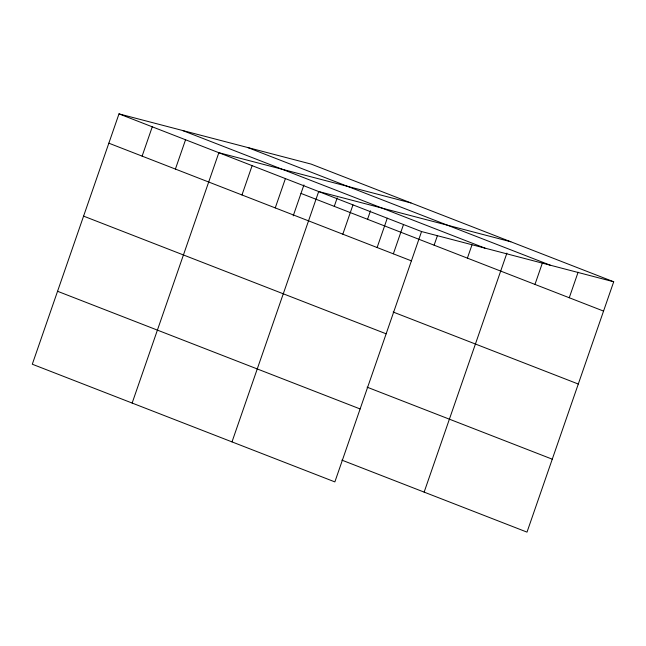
<?xml version="1.0" encoding="UTF-8"?>
<svg xmlns="http://www.w3.org/2000/svg" width="646" height="646" viewBox="0 0 646 646"><rect width="100%" height="100%" fill="white"/><g stroke="black" fill="none" stroke-linecap="round" stroke-linejoin="round"><path stroke-width="0.97" d="M613.7 281.777L311.138 164.1L118.993 113.874L32.3 364.223L334.862 481.9L421.555 231.551L613.7 281.777L527.007 532.126L341.855 460.113M142.12 156.13L152.27 126.818M175.405 169.074L185.555 139.762M132.147 403.056L218.841 152.706L410.977 202.941M241.967 194.963L252.118 165.651M275.253 207.907L285.403 178.595M293.211 215.861L303.935 184.909M231.995 441.888L318.688 191.539L510.825 241.774M334.265 206.357L337.212 197.854M342.824 234.183L352.974 204.879M367.55 219.301L370.497 210.798M377.119 247.523L387.269 218.211M393.382 253.757L403.451 224.687M434.112 245.189L437.39 235.742M467.397 258.142L471.976 244.899M424.139 492.115L506.9 253.119M534.969 284.418L542.503 262.672M569.255 297.758L578.097 272.224M247.725 147.53L550.295 265.207M182.398 130.452L484.96 248.129M118.993 113.874L421.555 231.551M300.988 193.412L603.55 311.089M108.843 143.186L411.405 260.863M393.139 312.026L578.291 384.031M83.584 216.127L386.147 333.804M367.114 387.172L552.265 459.185M57.559 291.281L360.121 408.95"/></g></svg>
